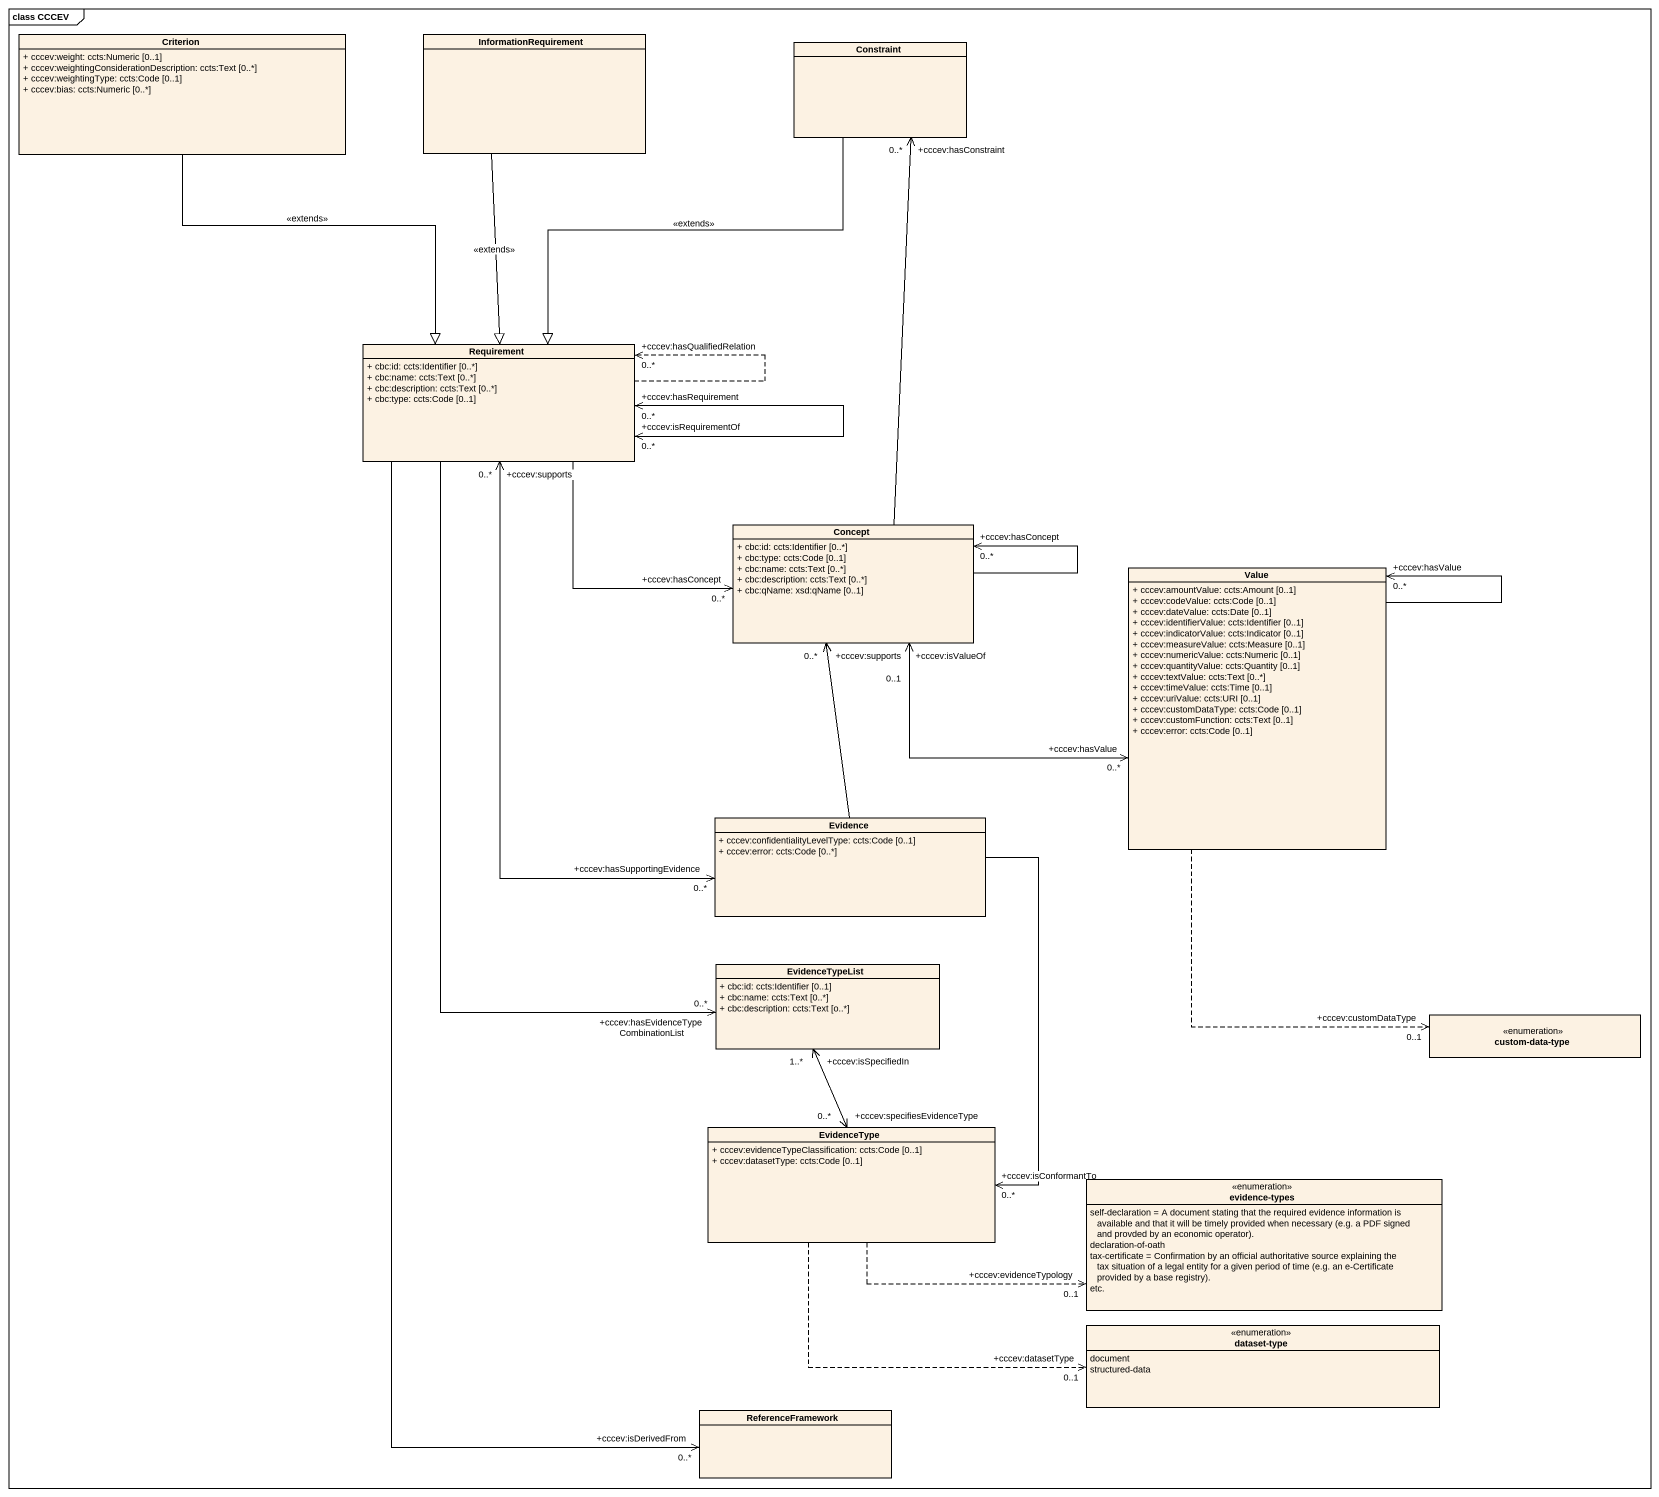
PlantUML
@startuml
mainframe class CCCEV
hide circle
hide empty members
skinparam classAttributeIconSize 0
class Criterion {
  + cccev:weight: ccts:Numeric [0..1]
  + cccev:weightingConsiderationDescription: ccts:Text [0..*]
  + cccev:weightingType: ccts:Code [0..1]
  + cccev:bias: ccts:Numeric [0..*]
}
class InformationRequirement
class Constraint
class Requirement {
  + cbc:id: ccts:Identifier [0..*]
  + cbc:name: ccts:Text [0..*]
  + cbc:description: ccts:Text [0..*]
  + cbc:type: ccts:Code [0..1]
}
class Concept {
  + cbc:id: ccts:Identifier [0..*]
  + cbc:type: ccts:Code [0..1]
  + cbc:name: ccts:Text [0..*]
  + cbc:description: ccts:Text [0..*]
  + cbc:qName: xsd:qName [0..1]
}
class Value {
  + cccev:amountValue: ccts:Amount [0..1]
  + cccev:codeValue: ccts:Code [0..1]
  + cccev:dateValue: ccts:Date [0..1]
  + cccev:identifierValue: ccts:Identifier [0..1]
  + cccev:indicatorValue: ccts:Indicator [0..1]
  + cccev:measureValue: ccts:Measure [0..1]
  + cccev:numericValue: ccts:Numeric [0..1]
  + cccev:quantityValue: ccts:Quantity [0..1]
  + cccev:textValue: ccts:Text [0..*]
  + cccev:timeValue: ccts:Time [0..1]
  + cccev:uriValue: ccts:URI [0..1]
  + cccev:customDataType: ccts:Code [0..1]
  + cccev:customFunction: ccts:Text [0..1]
  + cccev:error: ccts:Code [0..1]
}
class Evidence {
  + cccev:confidentialityLevelType: ccts:Code [0..1]
  + cccev:error: ccts:Code [0..*]
}
class EvidenceTypeList {
  + cbc:id: ccts:Identifier [0..1]
  + cbc:name: ccts:Text [0..*]
  + cbc:description: ccts:Text [o..*]
}
enum "custom-data-type" as custom_data_type
class EvidenceType {
  + cccev:evidenceTypeClassification: ccts:Code [0..1]
  + cccev:datasetType: ccts:Code [0..1]
}
enum "evidence-types" as evidence_types {
  {field} self-declaration = A document stating that the required evidence information is available and that it will be timely provided when necessary (e.g. a PDF signed and provded by an economic operator).
  declaration-of-oath
  {field} tax-certificate = Confirmation by an official authoritative source explaining the tax situation of a legal entity for a given period of time (e.g. an e-Certificate provided by a base registry).
  etc.
}
enum "dataset-type" as dataset_type {
  document
  structured-data
}
class ReferenceFramework
Criterion --|> Requirement : <<extends>>
InformationRequirement --|> Requirement : <<extends>>
Constraint --|> Requirement : <<extends>>
Requirement "+cccev:isRequirementOf\n0..*" <--> "+cccev:hasRequirement\n0..*" Requirement
Requirement ..> "+cccev:hasQualifiedRelation\n0..*" Requirement
Requirement -right-> "+cccev:hasConcept\n0..*" Concept
Requirement "+cccev:supports\n0..*" <--> "+cccev:hasSupportingEvidence\n0..*" Evidence
Requirement --> "+cccev:hasEvidenceTypeCombinationList\n0..*" EvidenceTypeList
Requirement --> "+cccev:isDerivedFrom\n0..*" ReferenceFramework
Concept -up-> "+cccev:hasConstraint\n0..*" Constraint
Concept --> "+cccev:hasConcept\n0..*" Concept
Concept "+cccev:isValueOf\n0..1" <-right-> "+cccev:hasValue\n0..*" Value
Value --> "+cccev:hasValue\n0..*" Value
Value ..> "+cccev:customDataType\n0..1" custom_data_type
Evidence -up-> "+cccev:supports\n0..*" Concept
Evidence --> "+cccev:isConformantTo\n0..*" EvidenceType
EvidenceTypeList "+cccev:isSpecifiedIn\n1..*" <--> "+cccev:specifiesEvidenceType\n0..*" EvidenceType
EvidenceType .right.> "+cccev:evidenceTypology\n0..1" evidence_types
EvidenceType .right.> "+cccev:datasetType\n0..1" dataset_type
@enduml
